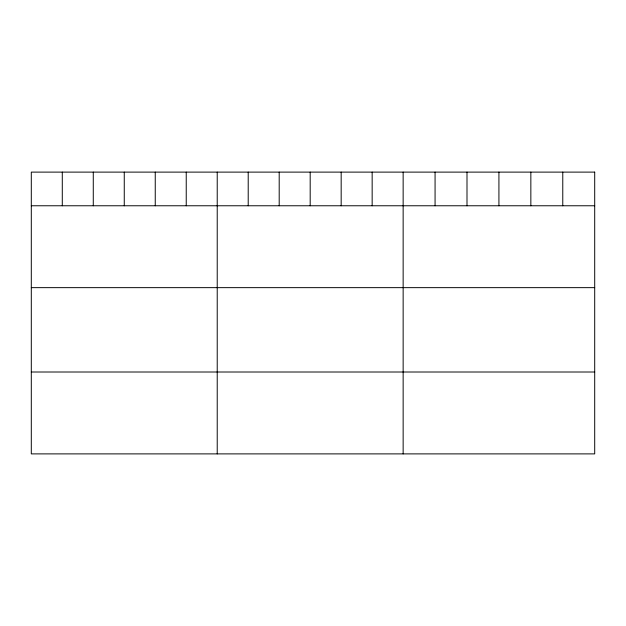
<?xml version="1.0" encoding="UTF-8"?>
<svg xmlns="http://www.w3.org/2000/svg" width="626" height="626" viewBox="0 0 626 626"><rect width="100%" height="100%" fill="white"/><g stroke="black" fill="none" stroke-linecap="round" stroke-linejoin="round"><path stroke-width="0.94" d="M31.3 205.766L594.7 205.766M31.3 287.647L594.7 287.647M31.3 372.008L594.7 372.008M562.774 172.111L562.774 205.766M530.848 172.111L530.848 205.766M498.922 172.111L498.922 205.766M466.996 172.111L466.996 205.766M435.07 172.111L435.07 205.766M403.144 172.111L403.144 453.889M372.157 172.111L372.157 205.766M341.17 172.111L341.17 205.766M310.183 172.111L310.183 205.766M279.196 172.111L279.196 205.766M248.209 172.111L248.209 205.766M217.222 172.111L217.222 453.889M186.235 172.111L186.235 205.766M155.248 172.111L155.248 205.766M124.261 172.111L124.261 205.766M93.274 172.111L93.274 205.766M62.287 172.111L62.287 205.766M594.7 172.111L31.3 172.111L31.3 453.889L594.7 453.889L594.7 172.111"/></g></svg>
